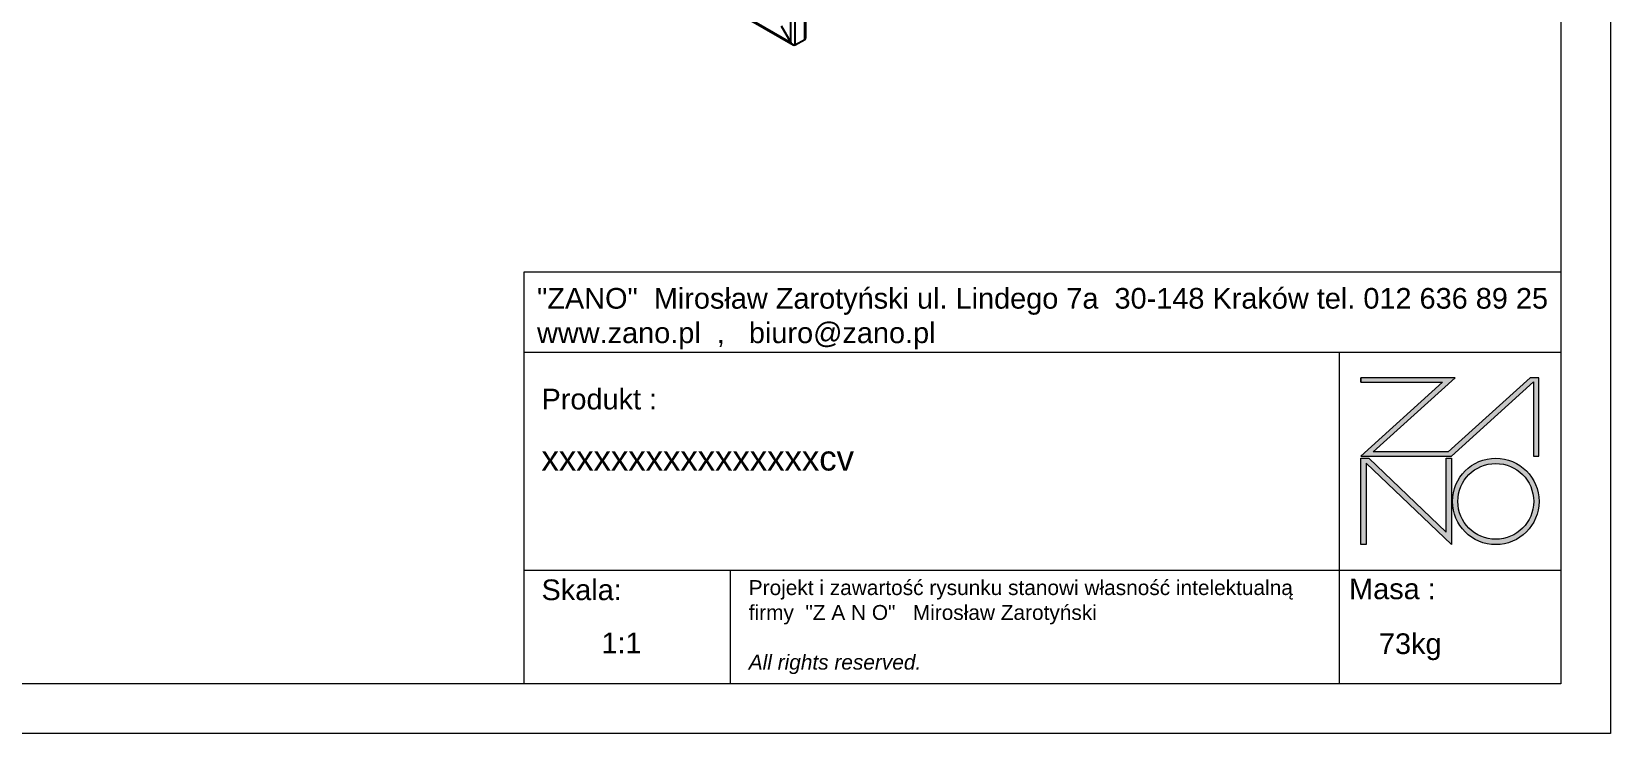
# Model space of a CAD drawing. Header units: millimetres. Extents: x 634 to 6574, y -2943 to 1257.
# Drawn here: x 3397 to 6574, y -2943 to -1530 of the extents above; entities that cross this region are included whole.
import ezdxf

# ---------------------------------------------------------------- set-up
doc = ezdxf.new("R2010")
doc.units = ezdxf.units.MM
doc.layers.add('tabelka', color=155, linetype='Continuous')

# ---------------------------------------------------------------- blocks, each defined once
blk = doc.blocks.new('zano')
at = {"layer": 'Defpoints', "lineweight": 5}
for points in [[(6270.2, 3716.2), (6270.2, 3707.4), (6434.8, 3707.4), (6270.2, 3558.4), (6452.4, 3558.4), (6617.9, 3708.2), (6617.9, 3558.4), (6628.6, 3558.4), (6628.6, 3716.2), (6610.7, 3716.2), (6446.1, 3567.2), (6295.4, 3567.2), (6459.9, 3716.2), (6270.2, 3716.2), (6270.2, 3707.4)], [(6270.2, 3554.4), (6286.2, 3554.4), (6441.7, 3405.6), (6441.7, 3554.4), (6452.4, 3554.4), (6452.4, 3380.5), (6281, 3544.6), (6281, 3380.5), (6270.2, 3380.5)]]:
    blk.add_hatch(color=251, dxfattribs=at).paths.add_polyline_path(points)
h = blk.add_hatch(color=251, dxfattribs=at)
h.paths.add_polyline_path([(6454.7, 3467.4, 1), (6628.6, 3467.4, 1)])
h.paths.add_polyline_path([(6617.9, 3467.4, -1), (6465.4, 3467.4, -1)], flags=16)
at = {"layer": 'Defpoints', "color": 251, "lineweight": 5}
blk.add_lwpolyline([(6434.8, 3707.4), (6270.2, 3558.4), (6452.4, 3558.4), (6617.9, 3708.2), (6617.9, 3558.4), (6628.6, 3558.4), (6628.6, 3716.2), (6610.7, 3716.2), (6446.1, 3567.2), (6295.4, 3567.2), (6459.9, 3716.2), (6270.2, 3716.2), (6270.2, 3707.4), (6432.1, 3707.4)], dxfattribs=at)
for points in [[(6270.2, 3716.2), (6270.2, 3707.4), (6434.8, 3707.4), (6270.2, 3558.4), (6452.4, 3558.4), (6617.9, 3708.2), (6617.9, 3558.4), (6628.6, 3558.4), (6628.6, 3716.2), (6610.7, 3716.2), (6446.1, 3567.2), (6295.4, 3567.2), (6459.9, 3716.2), (6270.2, 3716.2), (6270.2, 3707.4)], [(6270.2, 3554.4), (6286.2, 3554.4), (6441.7, 3405.6), (6441.7, 3554.4), (6452.4, 3554.4), (6452.4, 3380.5), (6281, 3544.6), (6281, 3380.5), (6270.2, 3380.5)]]:
    blk.add_lwpolyline(points, close=True, dxfattribs=at)
for radius in [87, 76.3]:
    blk.add_circle((6541.7, 3467.4), radius, dxfattribs=at)
blk = doc.blocks.new('TABELA')
at = {"layer": 'tabelka', "lineweight": 5}
for p, q in [((4587.4, 3929.4), (6672.4, 3929.4)), ((4587.4, 3767.6), (4587.4, 3929.4)), ((4587.4, 3929.4), (6672.4, 3929.4)), ((6226.5, 3767.6), (6226.5, 3329)), ((4587.4, 3329), (6672.4, 3329)), ((5001.6, 3329), (5001.6, 3100.4)), ((6226.5, 3329), (6226.5, 3100.4))]:
    blk.add_line(p, q, dxfattribs=at)
blk.add_lwpolyline([(4587.4, 3767.6), (6672.4, 3767.6), (6672.4, 3100.4), (4587.4, 3100.4)], close=True, dxfattribs=at)
blk.add_blockref('zano', (0, 0))
at = {"layer": 'tabelka', "lineweight": 5, "attachment_point": 1}
for s, insert, char_height, width in [('{\\fArial|b0|i0|c238|p34;"ZANO"  Mirosław Zarotyński ul. Lindego 7a  30-148 Kraków tel. 012 636 89 25\\Pwww.zano.pl  ,   biuro@zano.pl}', (4613, 3896.9), 41.595, 2040.38), ('{\\fArial|b0|i0|c238|p34;Produkt : }', (4622, 3694.1), 41.595, 265.273), ('{\\fArial|b0|i0|c238|p34;xxxxxxxxxxxxxxxxcv }', (4622, 3579.5), 50, 927.675), ('{\\fArial|b0|i0|c238|p34;Skala: }', (4622, 3310.3), 41.595, 191.675), ('{\\fArial|b0|i0|c238|p34;Masa :}', (6246.7, 3312.2), 41.595, 200.457), ('{\\fArial|b0|i0|c238|p34;1:1}', (4742.5, 3203.5), 41.595, 42.482), ('{\\fArial|b0|i0|c238|p34;73kg}', (6306.7, 3201.8), 41.595, 42.482)]:
    blk.add_mtext(s, dxfattribs=dict(at, insert=insert, char_height=char_height, width=width))
at = {"layer": 'tabelka', "color": 1, "lineweight": 5, "insert": (5038.9, 3308.9), "char_height": 30, "width": 1186.12, "attachment_point": 1}
blk.add_mtext('{\\fArial|b0|i0|c0|p34;Projekt i zawartość rysunku stanowi własność intelektualną firmy \\fArial|b0|i0|c238|p34; "Z A N O"   Mirosław Zarotyński\\fArial|b0|i1|c238|p34;\\P\\PAll rights reserved.}', dxfattribs=at)
blk = doc.blocks.new('izometria')
for p, q in [((-4782.1, 1113.5), (-4782.1, 1460.4)), ((-4773, 1108.3), (-4773, 1455.2)), ((-4753.8, 1119.4), (-4753.8, 1444.1)), ((-4751.9, 1123.5), (-4751.9, 1443)), ((-5132.5, 1313.6), (-4777.5, 1108.7)), ((-5130.6, 1314.7), (-4782.1, 1113.5)), ((-4801.3, 1146.8), (-4782.1, 1113.5)), ((-4773, 1108.3), (-4753.8, 1119.4))]:
    blk.add_line(p, q)
for centre, start_param, end_param in [((-4777.5, 1116.1), 1.570756, 3.141552), ((-4777.5, 1116.1), 1.570756, 3.141552), ((-4758.3, 1127.2), 3.141552, 3.92695), ((-4758.3, 1127.2), 3.141552, 3.92695)]:
    blk.add_ellipse(centre, major_axis=(-4.53, 7.84), ratio=0.577335, start_param=start_param, end_param=end_param)

msp = doc.modelspace()

# ---------------------------------------------------------------- linework, layer by layer
at = {"layer": 'tabelka', "lineweight": 5}
for points in [[(633.69, 1257.35), (6573.69, 1257.35), (6573.69, -2942.65), (633.69, -2942.65)], [(733.69, 1157.35), (6473.69, 1157.35), (6473.69, -2842.65), (733.69, -2842.65)]]:
    msp.add_lwpolyline(points, close=True, dxfattribs=at)

# ---------------------------------------------------------------- block references
for name, p in [('izometria', (9706.84, -2665.3)), ('TABELA', (-198.68, -5943.06))]:
    msp.add_blockref(name, p)

doc.saveas('drawing.dxf')
